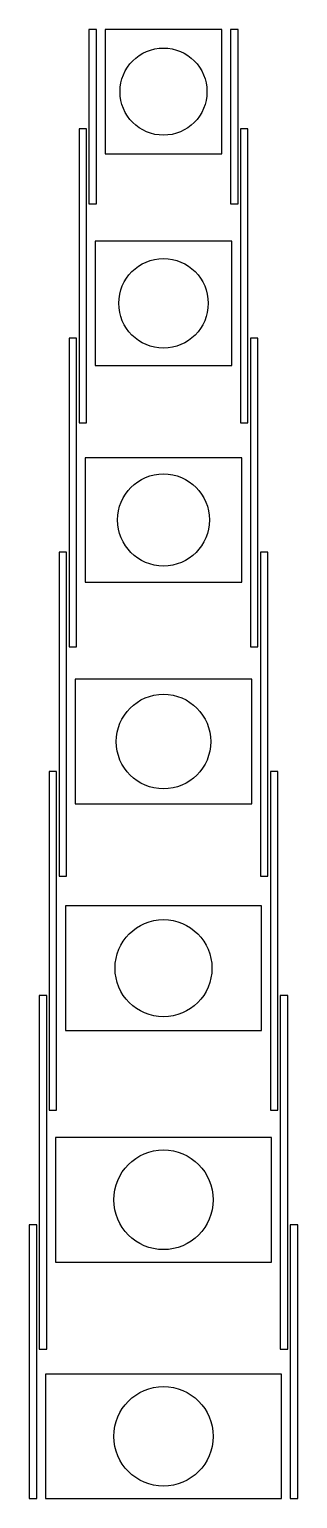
# Model space of a CAD drawing. Header units: metres. Extents: x -54 to 54, y 0 to 590.
import ezdxf

# ---------------------------------------------------------------- set-up
doc = ezdxf.new("R2010")
doc.units = ezdxf.units.M

msp = doc.modelspace()

# ---------------------------------------------------------------- linework, layer by layer
at = {"layer": 'PARAMETRIX'}
for p, q in [((-27, 590), (-30, 590)), ((-30, 590), (-30, 520)), ((-27, 520), (-27, 590)), ((23.5, 590), (-23.5, 590)), ((-23.5, 590), (-23.5, 540)), ((23.5, 540), (23.5, 590)), ((30, 590), (27, 590)), ((27, 590), (27, 520)), ((30, 520), (30, 590)), ((-31, 550), (-34, 550)), ((-34, 550), (-34, 432)), ((-31, 432), (-31, 550)), ((34, 550), (31, 550)), ((31, 550), (31, 432)), ((34, 432), (34, 550)), ((-23.5, 540), (23.5, 540)), ((-30, 520), (-27, 520)), ((27, 520), (30, 520)), ((27.5, 505), (-27.5, 505)), ((-27.5, 505), (-27.5, 455)), ((27.5, 455), (27.5, 505)), ((-35, 466), (-38, 466)), ((-38, 466), (-38, 342)), ((-35, 342), (-35, 466)), ((38, 466), (35, 466)), ((35, 466), (35, 342)), ((38, 342), (38, 466)), ((-27.5, 455), (27.5, 455)), ((-34, 432), (-31, 432)), ((31, 432), (34, 432)), ((31.5, 418), (-31.5, 418)), ((-31.5, 418), (-31.5, 368)), ((31.5, 368), (31.5, 418)), ((-39, 380), (-42, 380)), ((-42, 380), (-42, 250)), ((-39, 250), (-39, 380)), ((42, 380), (39, 380)), ((39, 380), (39, 250)), ((42, 250), (42, 380)), ((-31.5, 368), (31.5, 368)), ((-38, 342), (-35, 342)), ((35, 342), (38, 342)), ((35.5, 329), (-35.5, 329)), ((-35.5, 329), (-35.5, 279)), ((35.5, 279), (35.5, 329)), ((-43, 292), (-46, 292)), ((-46, 292), (-46, 156)), ((-43, 156), (-43, 292)), ((46, 292), (43, 292)), ((43, 292), (43, 156)), ((46, 156), (46, 292)), ((-35.5, 279), (35.5, 279)), ((-42, 250), (-39, 250)), ((39, 250), (42, 250)), ((39.5, 238), (-39.5, 238)), ((-39.5, 238), (-39.5, 188)), ((39.5, 188), (39.5, 238)), ((-47, 202), (-50, 202)), ((-50, 202), (-50, 60)), ((-47, 60), (-47, 202)), ((50, 202), (47, 202)), ((47, 202), (47, 60)), ((50, 60), (50, 202)), ((-39.5, 188), (39.5, 188)), ((-46, 156), (-43, 156)), ((43, 156), (46, 156)), ((43.5, 145), (-43.5, 145)), ((-43.5, 145), (-43.5, 95)), ((43.5, 95), (43.5, 145)), ((-51, 110), (-54, 110)), ((-54, 110), (-54, 0)), ((-51, 0), (-51, 110)), ((54, 110), (51, 110)), ((51, 110), (51, 0)), ((54, 0), (54, 110)), ((-43.5, 95), (43.5, 95)), ((-50, 60), (-47, 60)), ((47, 60), (50, 60)), ((47.5, 50), (-47.5, 50)), ((-47.5, 50), (-47.5, 0)), ((47.5, 0), (47.5, 50)), ((-54, 0), (-51, 0)), ((-47.5, 0), (47.5, 0)), ((51, 0), (54, 0))]:
    msp.add_line(p, q, dxfattribs=at)
for centre, radius in [((0, 565), 17.5), ((0, 480), 18), ((0, 393), 18.5), ((0, 304), 19), ((0, 213), 19.5), ((0, 120), 20), ((0, 25), 20)]:
    msp.add_circle(centre, radius, dxfattribs=at)

doc.saveas('drawing.dxf')
